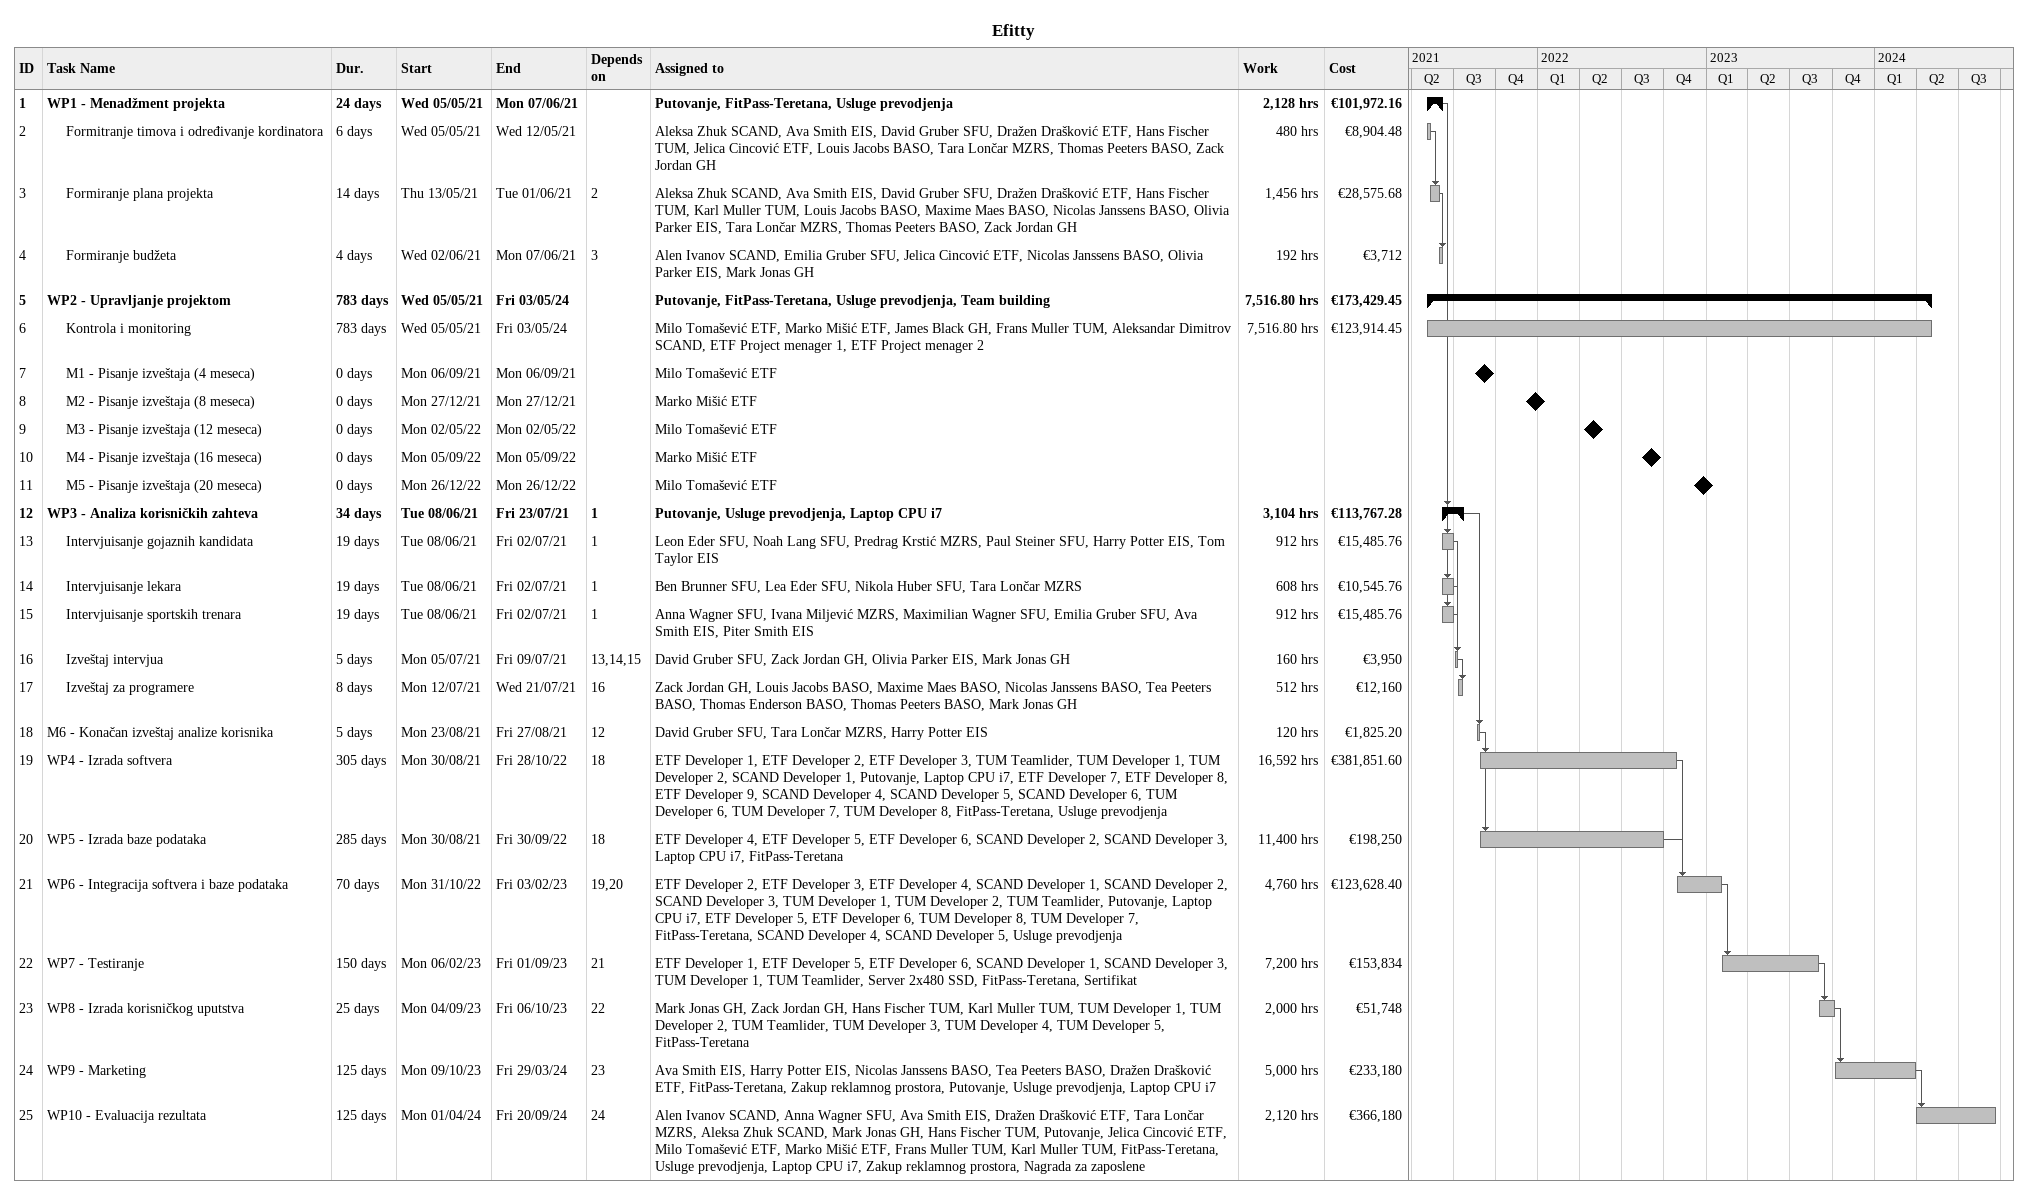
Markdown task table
Efitty

| ID | Level | Task | Duration | Start | Finish | Predecessors | Resources | Work (h) | Cost (€) |
|---|---|---|---|---|---|---|---|---|---|
| 1 | 1 | **WP1 - Menadžment projekta** | 24d | 2021-05-05 | 2021-06-07 |  | Putovanje, FitPass-Teretana, Usluge prevodjenja | 2128 | 101972.16 |
| 2 | 2 | Formitranje timova i određivanje kordinatora | 6d | 2021-05-05 | 2021-05-12 |  | Aleksa Zhuk SCAND, Ava Smith EIS, David Gruber SFU, Dražen Drašković ETF, Hans Fischer TUM, Jelica Cincović ETF, Louis Jacobs BASO, Tara Lončar MZRS, Thomas Peeters BASO, Zack Jordan GH | 480 | 8904.48 |
| 3 | 2 | Formiranje plana projekta | 14d | 2021-05-13 | 2021-06-01 | 2 | Aleksa Zhuk SCAND, Ava Smith EIS, David Gruber SFU, Dražen Drašković ETF, Hans Fischer TUM, Karl Muller TUM, Louis Jacobs BASO, Maxime Maes BASO, Nicolas Janssens BASO, Olivia Parker EIS, Tara Lončar MZRS, Thomas Peeters BASO, Zack Jordan GH | 1456 | 28575.68 |
| 4 | 2 | Formiranje budžeta | 4d | 2021-06-02 | 2021-06-07 | 3 | Alen Ivanov SCAND, Emilia Gruber SFU, Jelica Cincović ETF, Nicolas Janssens BASO, Olivia Parker EIS, Mark Jonas GH | 192 | 3712 |
| 5 | 1 | **WP2 - Upravljanje projektom** | 783d | 2021-05-05 | 2024-05-03 |  | Putovanje, FitPass-Teretana, Usluge prevodjenja, Team building | 7516.80 | 173429.45 |
| 6 | 2 | Kontrola i monitoring | 783d | 2021-05-05 | 2024-05-03 |  | Milo Tomašević ETF, Marko Mišić ETF, James Black GH, Frans Muller TUM, Aleksandar Dimitrov SCAND, ETF Project menager 1, ETF Project menager 2 | 7516.80 | 123914.45 |
| 7 | 2 | M1 - Pisanje izveštaja (4 meseca) | 0d | 2021-09-06 | 2021-09-06 |  | Milo Tomašević ETF |  |  |
| 8 | 2 | M2 - Pisanje izveštaja (8 meseca) | 0d | 2021-12-27 | 2021-12-27 |  | Marko Mišić ETF |  |  |
| 9 | 2 | M3 - Pisanje izveštaja (12 meseca) | 0d | 2022-05-02 | 2022-05-02 |  | Milo Tomašević ETF |  |  |
| 10 | 2 | M4 - Pisanje izveštaja (16 meseca) | 0d | 2022-09-05 | 2022-09-05 |  | Marko Mišić ETF |  |  |
| 11 | 2 | M5 - Pisanje izveštaja (20 meseca) | 0d | 2022-12-26 | 2022-12-26 |  | Milo Tomašević ETF |  |  |
| 12 | 1 | **WP3 - Analiza korisničkih zahteva** | 34d | 2021-06-08 | 2021-07-23 | 1 | Putovanje, Usluge prevodjenja, Laptop CPU i7 | 3104 | 113767.28 |
| 13 | 2 | Intervjuisanje gojaznih kandidata | 19d | 2021-06-08 | 2021-07-02 | 1 | Leon Eder SFU, Noah Lang SFU, Predrag Krstić MZRS, Paul Steiner SFU, Harry Potter EIS, Tom Taylor EIS | 912 | 15485.76 |
| 14 | 2 | Intervjuisanje lekara | 19d | 2021-06-08 | 2021-07-02 | 1 | Ben Brunner SFU, Lea Eder SFU, Nikola Huber SFU, Tara Lončar MZRS | 608 | 10545.76 |
| 15 | 2 | Intervjuisanje sportskih trenara | 19d | 2021-06-08 | 2021-07-02 | 1 | Anna Wagner SFU, Ivana Miljević MZRS, Maximilian Wagner SFU, Emilia Gruber SFU, Ava Smith EIS, Piter Smith EIS | 912 | 15485.76 |
| 16 | 2 | Izveštaj intervjua | 5d | 2021-07-05 | 2021-07-09 | 13, 14, 15 | David Gruber SFU, Zack Jordan GH, Olivia Parker EIS, Mark Jonas GH | 160 | 3950 |
| 17 | 2 | Izveštaj za programere | 8d | 2021-07-12 | 2021-07-21 | 16 | Zack Jordan GH, Louis Jacobs BASO, Maxime Maes BASO, Nicolas Janssens BASO, Tea Peeters BASO, Thomas Enderson BASO, Thomas Peeters BASO, Mark Jonas GH | 512 | 12160 |
| 18 | 1 | M6 - Konačan izveštaj analize korisnika | 5d | 2021-08-23 | 2021-08-27 | 12 | David Gruber SFU, Tara Lončar MZRS, Harry Potter EIS | 120 | 1825.20 |
| 19 | 1 | WP4 - Izrada softvera | 305d | 2021-08-30 | 2022-10-28 | 18 | ETF Developer 1, ETF Developer 2, ETF Developer 3, TUM Teamlider, TUM Developer 1, TUM Developer 2, SCAND Developer 1, Putovanje, Laptop CPU i7, ETF Developer 7, ETF Developer 8, ETF Developer 9, SCAND Developer 4, SCAND Developer 5, SCAND Developer 6, TUM Developer 6, TUM Developer 7, TUM Developer 8, FitPass-Teretana, Usluge prevodjenja | 16592 | 381851.60 |
| 20 | 1 | WP5 - Izrada baze podataka | 285d | 2021-08-30 | 2022-09-30 | 18 | ETF Developer 4, ETF Developer 5, ETF Developer 6, SCAND Developer 2, SCAND Developer 3, Laptop CPU i7, FitPass-Teretana | 11400 | 198250 |
| 21 | 1 | WP6 - Integracija softvera i baze podataka | 70d | 2022-10-31 | 2023-02-03 | 19, 20 | ETF Developer 2, ETF Developer 3, ETF Developer 4, SCAND Developer 1, SCAND Developer 2, SCAND Developer 3, TUM Developer 1, TUM Developer 2, TUM Teamlider, Putovanje, Laptop CPU i7, ETF Developer 5, ETF Developer 6, TUM Developer 8, TUM Developer 7, FitPass-Teretana, SCAND Developer 4, SCAND Developer 5, Usluge prevodjenja | 4760 | 123628.40 |
| 22 | 1 | WP7 - Testiranje | 150d | 2023-02-06 | 2023-09-01 | 21 | ETF Developer 1, ETF Developer 5, ETF Developer 6, SCAND Developer 1, SCAND Developer 3, TUM Developer 1, TUM Teamlider, Server 2x480 SSD, FitPass-Teretana, Sertifikat | 7200 | 153834 |
| 23 | 1 | WP8 - Izrada korisničkog uputstva | 25d | 2023-09-04 | 2023-10-06 | 22 | Mark Jonas GH, Zack Jordan GH, Hans Fischer TUM, Karl Muller TUM, TUM Developer 1, TUM Developer 2, TUM Teamlider, TUM Developer 3, TUM Developer 4, TUM Developer 5, FitPass-Teretana | 2000 | 51748 |
| 24 | 1 | WP9 - Marketing | 125d | 2023-10-09 | 2024-03-29 | 23 | Ava Smith EIS, Harry Potter EIS, Nicolas Janssens BASO, Tea Peeters BASO, Dražen Drašković ETF, FitPass-Teretana, Zakup reklamnog prostora, Putovanje, Usluge prevodjenja, Laptop CPU i7 | 5000 | 233180 |
| 25 | 1 | WP10 - Evaluacija rezultata | 125d | 2024-04-01 | 2024-09-20 | 24 | Alen Ivanov SCAND, Anna Wagner SFU, Ava Smith EIS, Dražen Drašković ETF, Tara Lončar MZRS, Aleksa Zhuk SCAND, Mark Jonas GH, Hans Fischer TUM, Putovanje, Jelica Cincović ETF, Milo Tomašević ETF, Marko Mišić ETF, Frans Muller TUM, Karl Muller TUM, FitPass-Teretana, Usluge prevodjenja, Laptop CPU i7, Zakup reklamnog prostora, Nagrada za zaposlene | 2120 | 366180 |
